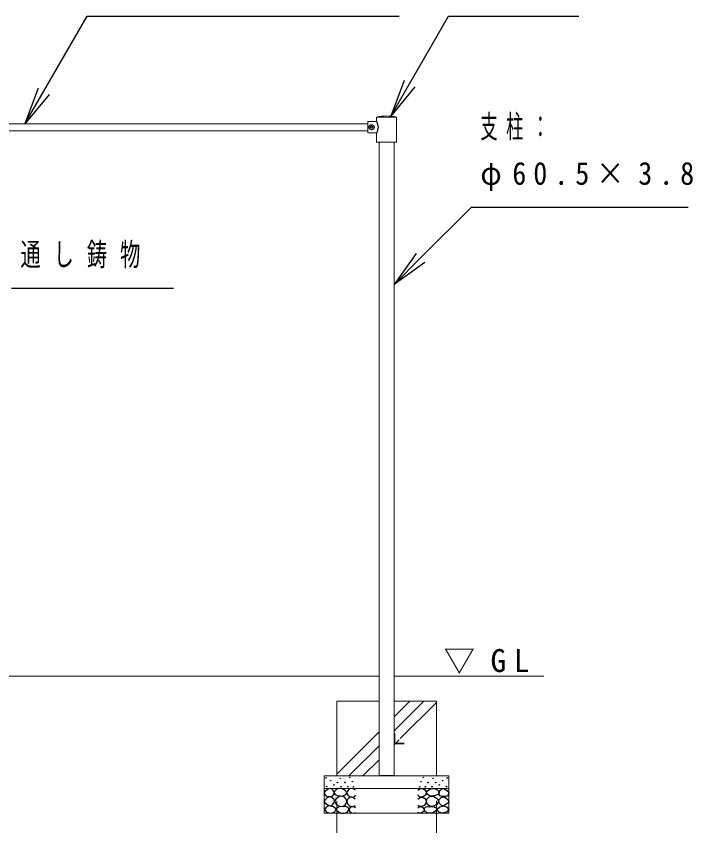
# Model space of a CAD drawing. Units: millimetres at full size; details may follow other scales. Extents: x -19540 to 0, y -3096 to 13350.
# Drawn here: x -9576 to -6863, y 2840 to 6085 of the extents above; entities that cross this region are included whole.
import ezdxf

# ---------------------------------------------------------------- set-up
doc = ezdxf.new("R2010")
doc.units = ezdxf.units.MM
doc.layers.add('線', color=7, linetype='Continuous', lineweight=13)
doc.layers.add('補助', color=2, linetype='Continuous', lineweight=25)
doc.styles.add('ＭＳ ゴシック', font='')
doc.styles.get('ＭＳ ゴシック').set_extended_font_data('MS Gothic')

msp = doc.modelspace()

# ---------------------------------------------------------------- linework, layer by layer
at = {"layer": '線'}
for p, q in [((-8130.98, 5680.117), (-8130.98, 5662.617)), ((-8050.98, 5679.594), (-8130.98, 5679.594)), ((-8050.98, 5680.117), (-8050.98, 5579.617)), ((-9815.98, 5653.617), (-8165.98, 5653.617)), ((-8165.98, 5662.617), (-8165.98, 5616.617)), ((-8130.98, 5662.617), (-8165.98, 5662.617)), ((-9815.98, 5625.617), (-8165.98, 5625.617)), ((-8130.98, 5616.617), (-8165.98, 5616.617)), ((-8130.98, 5616.617), (-8130.98, 5579.617)), ((-8050.98, 5579.617), (-8130.98, 5579.617)), ((-8121.23, 3039.617), (-8121.23, 5579.617)), ((-8060.73, 3039.617), (-8060.73, 5579.617)), ((-8121.23, 3439.617), (-9860.73, 3439.617)), ((-8060.73, 3439.617), (-7460.73, 3439.617)), ((-8290.98, 3339.617), (-8121.23, 3339.617)), ((-8290.98, 3039.617), (-8290.98, 3339.617)), ((-8060.73, 3339.617), (-7890.98, 3339.617)), ((-7890.98, 3039.617), (-7890.98, 3339.617)), ((-8059.73, 3207.617), (-8060.73, 3207.617)), ((-8060.73, 3207.617), (-8060.73, 3167.617)), ((-8057.73, 3175.117), (-8057.73, 3205.617)), ((-8060.73, 3167.617), (-8020.73, 3167.617)), ((-8022.73, 3170.617), (-8053.23, 3170.617)), ((-8020.73, 3167.617), (-8020.73, 3168.617)), ((-8340.98, 2889.617), (-8340.98, 3039.617)), ((-8340.98, 3039.617), (-7840.98, 3039.617)), ((-7840.98, 2889.617), (-7840.98, 3039.617)), ((-8340.98, 2989.617), (-7840.98, 2989.617)), ((-8340.98, 2889.617), (-7840.98, 2889.617))]:
    msp.add_line(p, q, dxfattribs=at)
at = {"layer": '線', "color": 2, "lineweight": 25}
msp.add_line((-8121.23, 3041.617), (-8060.73, 3041.617), dxfattribs=at)
for radius in [10, 4]:
    msp.add_circle((-8150.98, 5639.617), radius, dxfattribs=at)
at = {"layer": '線'}
for centre, radius, start, end in [((-8090.98, 5504.617), 180, 77.16041, 102.83959), ((-8059.73, 3205.617), 2, 0, 90), ((-8053.23, 3175.117), 4.5, 180, 270), ((-8022.73, 3168.617), 2, 0, 90)]:
    msp.add_arc(centre, radius, start, end, dxfattribs=at)
at = {"layer": '線', "color": 2, "lineweight": 25}
msp.add_arc((-8163.831, 5639.617), 39.794, 326.42046, 33.57954, dxfattribs=at)
at = {"layer": '補助'}
for p, q in [((-9465.98, 5783.521), (-9292.142, 6084.617)), ((-9292.142, 6084.617), (-9242.142, 6084.617)), ((-9242.142, 6084.617), (-8040.291, 6084.617)), ((-7999.117, 5813.73), (-7842.72, 6084.617)), ((-7842.72, 6084.617), (-7792.72, 6084.617)), ((-7792.72, 6084.617), (-7319.822, 6084.617)), ((-8020.767, 5826.23), (-8074.117, 5683.826)), ((-8074.117, 5683.826), (-7999.117, 5813.73)), ((-9487.631, 5796.021), (-9540.98, 5653.617)), ((-9540.98, 5653.617), (-9465.98, 5783.521)), ((-7977.466, 5801.23), (-8074.117, 5683.826)), ((-9444.33, 5771.021), (-9540.98, 5653.617)), ((-7954.664, 5115.683), (-7750.98, 5319.367)), ((-7750.98, 5319.367), (-7700.98, 5319.367)), ((-7700.98, 5319.367), (-6881.207, 5319.367)), ((-7972.342, 5133.361), (-8060.73, 5009.617)), ((-8060.73, 5009.617), (-7954.664, 5115.683)), ((-7936.987, 5098.006), (-8060.73, 5009.617)), ((-9595.503, 4994.617), (-9545.503, 4994.617)), ((-9545.503, 4994.617), (-8944.789, 4994.617))]:
    msp.add_line(p, q, dxfattribs=at)
at = {"layer": '補助', "lineweight": 13}
for p, q in [((-8060.73, 3220.717), (-7941.829, 3339.617)), ((-8060.73, 3276.843), (-7997.956, 3339.617)), ((-8036.23, 3189.09), (-7890.98, 3334.34)), ((-8290.98, 3046.593), (-8121.23, 3216.343)), ((-8054.515, 3170.805), (-8040.703, 3184.617)), ((-8241.829, 3039.617), (-8121.23, 3160.217)), ((-8060.73, 3164.59), (-8057.703, 3167.617)), ((-8185.703, 3039.617), (-8121.23, 3104.09)), ((-8290.98, 2939.617), (-8290.98, 2339.617)), ((-7890.98, 2939.617), (-7890.98, 2339.617))]:
    msp.add_line(p, q, dxfattribs=at)
at = {"layer": '補助'}
for points in [[(-8318.531, 2989.02), (-8324.994, 2986.479), (-8331.205, 2982.999), (-8337.064, 2978.962), (-8340.711, 2973.494), (-8339.699, 2965.912), (-8334.691, 2959.553), (-8327.825, 2956.963), (-8320.116, 2956.701), (-8312.504, 2957.305), (-8306.174, 2959.869), (-8302.422, 2965.155), (-8301.105, 2971.593), (-8301.953, 2976.799), (-8304.907, 2981.732), (-8311.067, 2986.559)], [(-8279.108, 2989.11), (-8284.012, 2988.493), (-8289.649, 2986.407), (-8297.62, 2980.62), (-8301.272, 2973.704), (-8300.397, 2969.741), (-8296.677, 2965.324), (-8287.186, 2960.552), (-8277.216, 2959.108), (-8269.865, 2958.935), (-8262.349, 2960.459), (-8254.75, 2965.074), (-8250.997, 2971.271), (-8251.966, 2975.924), (-8256.673, 2981.272), (-8267.341, 2987.478)], [(-7902.853, 2989.11), (-7897.949, 2988.493), (-7892.311, 2986.407), (-7884.34, 2980.62), (-7880.688, 2973.704), (-7881.563, 2969.741), (-7885.284, 2965.324), (-7894.775, 2960.552), (-7904.745, 2959.108), (-7912.095, 2958.935), (-7919.611, 2960.459), (-7927.21, 2965.074), (-7930.964, 2971.271), (-7929.994, 2975.924), (-7925.287, 2981.272), (-7914.619, 2987.478)], [(-7863.429, 2989.02), (-7856.967, 2986.479), (-7850.755, 2982.999), (-7844.897, 2978.962), (-7841.249, 2973.494), (-7842.261, 2965.912), (-7847.269, 2959.553), (-7854.135, 2956.963), (-7861.844, 2956.701), (-7869.457, 2957.305), (-7875.786, 2959.869), (-7879.539, 2965.155), (-7880.856, 2971.593), (-7880.007, 2976.799), (-7877.053, 2981.732), (-7870.894, 2986.559)], [(-8321.066, 2956.067), (-8326.395, 2953.275), (-8331.839, 2949.097), (-8338.288, 2942.277), (-8340.711, 2935.472), (-8337.083, 2930.645), (-8330.572, 2926.283), (-8323.934, 2921.996), (-8317.264, 2919.946), (-8309.62, 2922.393), (-8303.323, 2928.818), (-8300.217, 2937.096), (-8301.739, 2945.611), (-8309.897, 2952.862)], [(-8291.811, 2924.78), (-8279.222, 2917.924), (-8265.863, 2916.942), (-8255.579, 2924.396), (-8250.727, 2936.133), (-8253.007, 2946.91), (-8259.916, 2955.053), (-8268.741, 2958.487), (-8279.918, 2957.215), (-8293.672, 2949.161), (-8299.65, 2938.295), (-8297.014, 2931.101)], [(-7890.149, 2924.78), (-7902.738, 2917.924), (-7916.097, 2916.942), (-7926.381, 2924.396), (-7931.233, 2936.133), (-7928.953, 2946.91), (-7922.044, 2955.053), (-7913.219, 2958.487), (-7902.042, 2957.215), (-7888.288, 2949.161), (-7882.311, 2938.295), (-7884.946, 2931.101)], [(-7860.894, 2956.067), (-7855.565, 2953.275), (-7850.121, 2949.097), (-7843.672, 2942.277), (-7841.249, 2935.472), (-7844.877, 2930.645), (-7851.389, 2926.283), (-7858.026, 2921.996), (-7864.696, 2919.946), (-7872.341, 2922.393), (-7878.638, 2928.818), (-7881.744, 2937.096), (-7880.222, 2945.611), (-7872.064, 2952.862)], [(-8321.885, 2920.134), (-8333.205, 2914.115), (-8340.016, 2905.3), (-8331.53, 2894.031), (-8313.094, 2889.916), (-8298.741, 2896.027), (-8293.315, 2906.399), (-8304.097, 2915.508)], [(-8264.782, 2915.99), (-8272.317, 2916.617), (-8280.459, 2915.179), (-8289.387, 2911.122), (-8293.704, 2905.719), (-8291.017, 2901.037), (-8285.054, 2896.529), (-8278.575, 2892.686), (-8271.269, 2890.312), (-8259.42, 2890.546), (-8249.105, 2894.637), (-8244.401, 2899.444), (-8242.347, 2905.178), (-8243.407, 2910.327), (-8247.483, 2914.909), (-8255.881, 2917.449)], [(-7917.178, 2915.99), (-7909.644, 2916.617), (-7901.501, 2915.179), (-7892.574, 2911.122), (-7888.257, 2905.719), (-7890.944, 2901.037), (-7896.906, 2896.529), (-7903.385, 2892.686), (-7910.691, 2890.312), (-7922.54, 2890.546), (-7932.856, 2894.637), (-7937.559, 2899.444), (-7939.613, 2905.178), (-7938.553, 2910.327), (-7934.477, 2914.909), (-7926.079, 2917.449)], [(-7860.075, 2920.134), (-7848.755, 2914.115), (-7841.945, 2905.3), (-7850.431, 2894.031), (-7868.866, 2889.916), (-7883.22, 2896.027), (-7888.645, 2906.399), (-7877.863, 2915.508)]]:
    msp.add_lwpolyline(points, close=True, dxfattribs=at)
for points in [[(-8215.98, 2982.916), (-8224.407, 2987.772), (-8233.09, 2989.253), (-8238.71, 2987.565), (-8243.863, 2983.867), (-8248.335, 2978.558), (-8250.2, 2971.827), (-8246.532, 2963.056), (-8238.477, 2956.618), (-8230.178, 2954.239), (-8222.951, 2955.35), (-8218.901, 2958.726), (-8215.98, 2963.272)], [(-7965.98, 2982.916), (-7957.553, 2987.772), (-7948.87, 2989.253), (-7943.251, 2987.565), (-7938.097, 2983.867), (-7933.625, 2978.558), (-7931.76, 2971.827), (-7935.428, 2963.056), (-7943.484, 2956.618), (-7951.783, 2954.239), (-7959.009, 2955.35), (-7963.06, 2958.726), (-7965.98, 2963.272)], [(-8216.297, 2946.796), (-8223.437, 2952.258), (-8231.506, 2954.717), (-8238.211, 2953.492), (-8244.18, 2949.647), (-8248.572, 2943.866), (-8250.2, 2936.656), (-8247.536, 2928.048), (-8241.328, 2921.131), (-8233.689, 2917.259), (-8226.119, 2916.378), (-8220.966, 2917.817), (-8216.297, 2920.497)], [(-7965.663, 2946.796), (-7958.523, 2952.258), (-7950.455, 2954.717), (-7943.749, 2953.492), (-7937.781, 2949.647), (-7933.388, 2943.866), (-7931.76, 2936.656), (-7934.424, 2928.048), (-7940.632, 2921.131), (-7948.271, 2917.259), (-7955.841, 2916.378), (-7960.995, 2917.817), (-7965.663, 2920.497)], [(-8215.98, 2912.259), (-8221.998, 2915.578), (-8229.288, 2916.378), (-8238.004, 2912.044), (-8242.278, 2905.288), (-8241.666, 2901.618), (-8238.793, 2897.367), (-8231.631, 2891.895), (-8224.218, 2890.08), (-8219.922, 2891.131), (-8215.98, 2893.248)], [(-7965.98, 2912.259), (-7959.962, 2915.578), (-7952.673, 2916.378), (-7943.956, 2912.044), (-7939.682, 2905.288), (-7940.294, 2901.618), (-7943.167, 2897.367), (-7950.33, 2891.895), (-7957.742, 2890.08), (-7962.039, 2891.131), (-7965.98, 2893.248)]]:
    msp.add_lwpolyline(points, dxfattribs=at)
for centre in [(-8334.374, 3031.794), (-8315.363, 3020.388), (-8277.025, 3029.576), (-8238.563, 3033.709), (-7943.397, 3033.709), (-7904.936, 3029.576), (-7866.597, 3020.388), (-7847.587, 3031.794), (-8331.205, 2996.941), (-8302.372, 3003.595), (-8288.431, 3013.1), (-8273.539, 2995.99), (-8257.484, 3013.166), (-8245.861, 2996.138), (-8228.563, 3016.68), (-8223.697, 2995.597), (-7958.264, 2995.597), (-7953.398, 3016.68), (-7936.099, 2996.138), (-7924.476, 3013.166), (-7908.422, 2995.99), (-7893.53, 3013.1), (-7879.588, 3003.595), (-7850.755, 2996.941)]:
    msp.add_circle(centre, 1, dxfattribs=at)

# ---------------------------------------------------------------- texts
at = {"layer": '補助', "char_height": 91.64, "style": 'ＭＳ ゴシック'}
for s, insert, attachment_point in [('\\T1.5;\\W0.55;支柱：', (-7714.73, 5688.117), 1), ('\\T1.5;\\W0.9;φ60.5×3.8', (-7714.73, 5500.617), 1), ('\\T1.64;\\W0.65;通し鋳物', (-9559.253, 5175.867), 1), ('\\T1.5;▽GL', (-7861.814, 3447.951), 7)]:
    msp.add_mtext(s, dxfattribs=dict(at, insert=insert, attachment_point=attachment_point))

doc.saveas('drawing.dxf')
